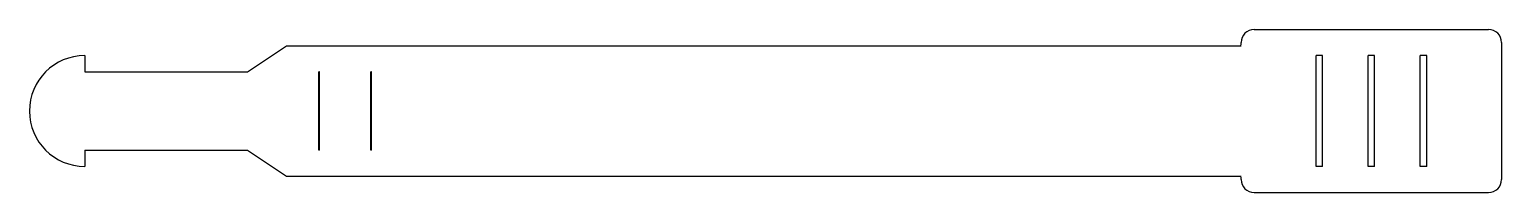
# Model space of a CAD drawing. Extents: x -133 to 93, y -62 to -37.
import ezdxf

# ---------------------------------------------------------------- set-up
doc = ezdxf.new("R2010")
doc.units = 0
doc.header["$MEASUREMENT"] = 0
doc.layers.add('MODELSKETCH_VISIBLE', color=7, linetype='CONTINUOUS')

msp = doc.modelspace()

# ---------------------------------------------------------------- linework, layer by layer
at = {"layer": 'MODELSKETCH_VISIBLE'}
for p, q in [((55.21, -37.2), (91.21, -37.2)), ((-99.4, -43.7), (-93.4, -39.7)), ((-93.4, -39.7), (53.21, -39.7)), ((93.21, -39.2), (93.21, -60.2)), ((-124.4, -41.2), (-124.4, -43.7)), ((64.71, -58.2), (64.71, -41.2)), ((65.71, -41.2), (64.71, -41.2)), ((65.71, -58.2), (65.71, -41.2)), ((73.71, -41.2), (72.71, -41.2)), ((72.71, -58.2), (72.71, -41.2)), ((73.71, -58.2), (73.71, -41.2)), ((81.71, -41.2), (80.71, -41.2)), ((80.71, -58.2), (80.71, -41.2)), ((81.71, -58.2), (81.71, -41.2)), ((-124.4, -43.7), (-99.4, -43.7)), ((-88.35, -43.7), (-88.45, -43.7)), ((-88.45, -55.7), (-88.45, -43.7)), ((-88.35, -55.7), (-88.35, -43.7)), ((-80.45, -55.7), (-80.45, -43.7)), ((-80.35, -43.7), (-80.45, -43.7)), ((-80.35, -55.7), (-80.35, -43.7)), ((-124.4, -55.7), (-124.4, -58.2)), ((-124.4, -55.7), (-99.4, -55.7)), ((-99.4, -55.7), (-93.4, -59.7)), ((-88.35, -55.7), (-88.45, -55.7)), ((-80.35, -55.7), (-80.45, -55.7)), ((65.71, -58.2), (64.71, -58.2)), ((73.71, -58.2), (72.71, -58.2)), ((81.71, -58.2), (80.71, -58.2)), ((-93.4, -59.7), (53.21, -59.7)), ((55.21, -62.2), (91.21, -62.2))]:
    msp.add_line(p, q, dxfattribs=at)
for centre, radius, start, end in [((55.21, -39.2), 2, 90, 180), ((91.21, -39.2), 2, 0, 90), ((51.21, -39.2), 2, 345.5225, 0), ((-124.4, -49.7), 8.5, 90, 270), ((51.21, -60.2), 2, 0, 14.4775), ((55.21, -60.2), 2, 180, 270), ((91.21, -60.2), 2, 270, 0)]:
    msp.add_arc(centre, radius, start, end, dxfattribs=at)

doc.saveas('drawing.dxf')
